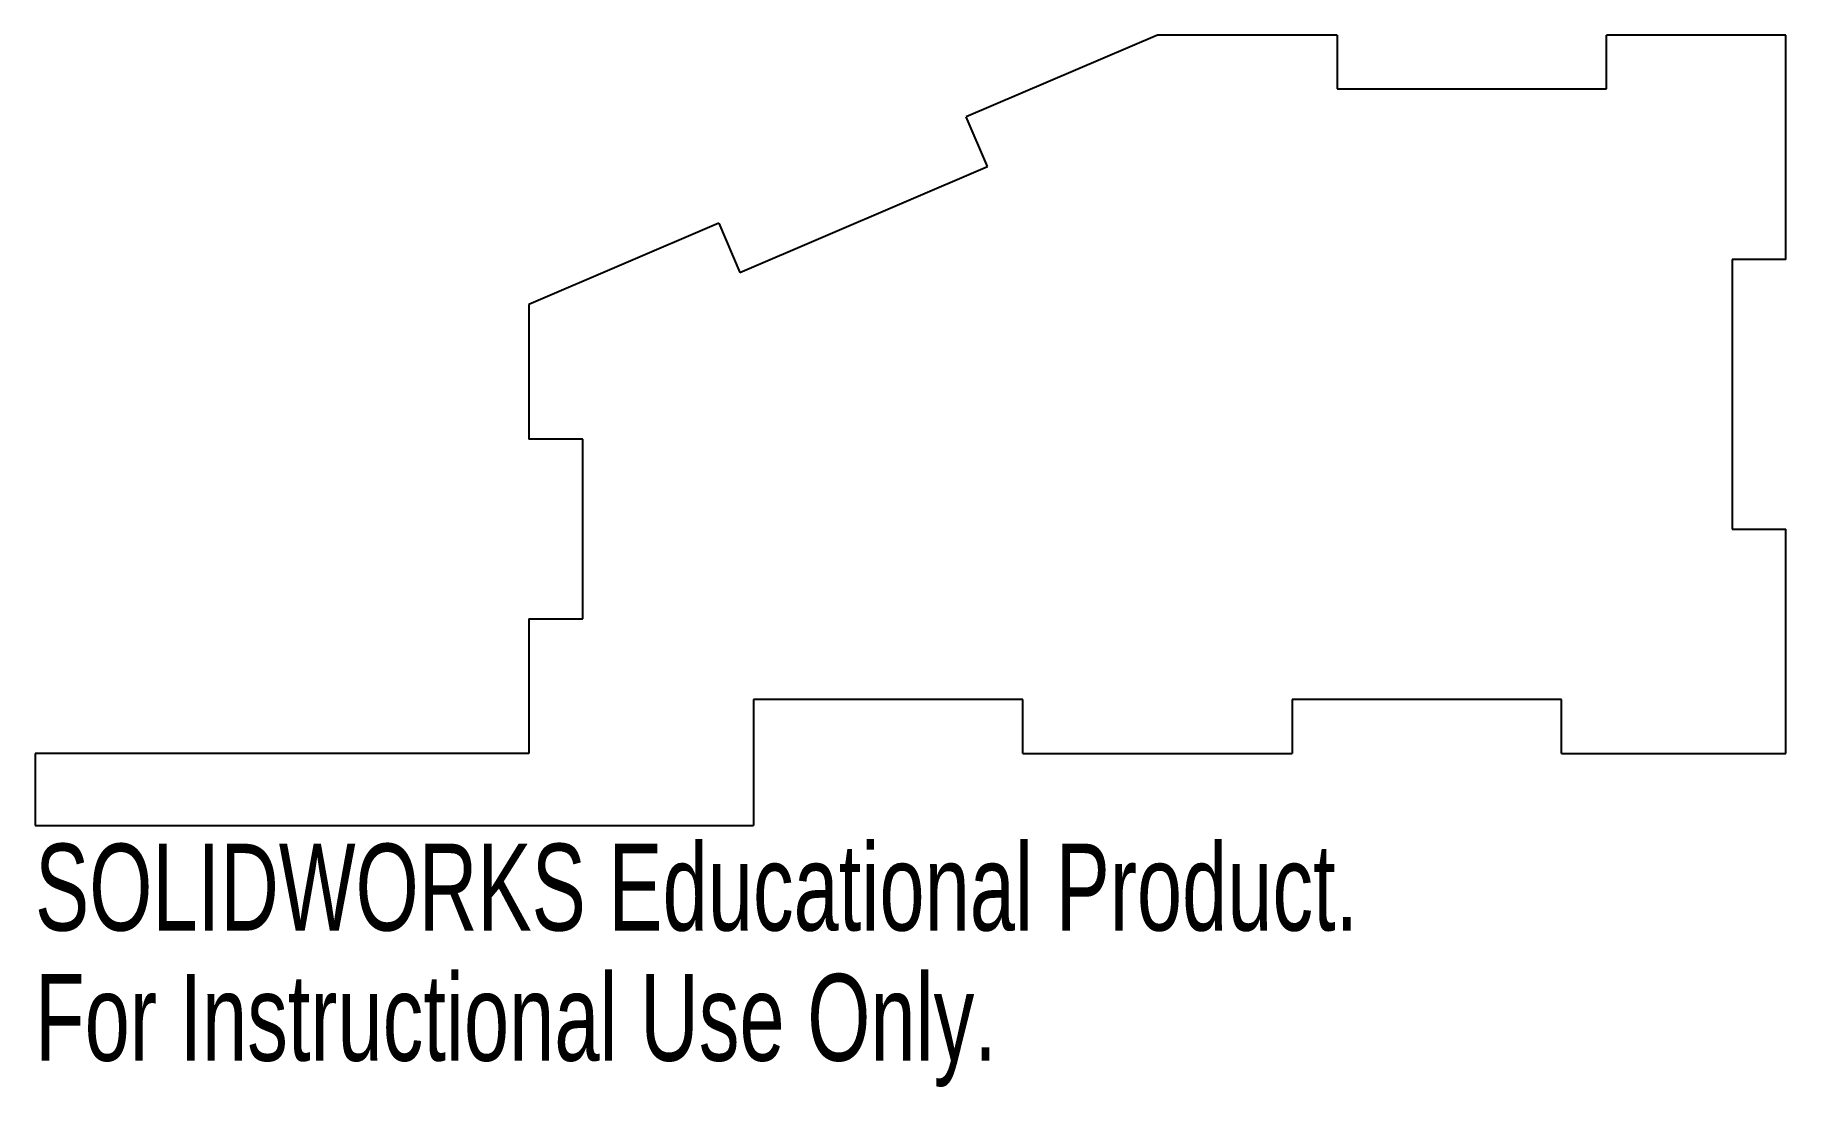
# Model space of a CAD drawing. Header units: millimetres. Extents: x -97.5 to 0, y -18.6 to 40.
import ezdxf

# ---------------------------------------------------------------- set-up
doc = ezdxf.new("R2010")
doc.units = ezdxf.units.MM
doc.styles.add('SLDTEXTSTYLE0', font='TXT', dxfattribs={"width": 0.7})

msp = doc.modelspace()

# ---------------------------------------------------------------- linework, layer by layer
at = {"color": 7, "linetype": 'Continuous', "lineweight": 25}
for p, q in [((-35, 40), (-45.643, 35.439)), ((-25, 40), (-35, 40)), ((-25, 40), (-25, 37)), ((0, 40), (-10, 40)), ((-10, 37), (-10, 40)), ((0, 27.5), (0, 40)), ((-25, 37), (-10, 37)), ((-44.461, 32.681), (-45.643, 35.439)), ((-58.248, 26.773), (-44.461, 32.681)), ((-59.43, 29.53), (-70, 25)), ((-59.43, 29.53), (-58.248, 26.773)), ((-3, 27.5), (-3, 12.5)), ((0, 27.5), (-3, 27.5)), ((-70, 25), (-70, 17.5)), ((-67, 17.5), (-70, 17.5)), ((-67, 7.5), (-67, 17.5)), ((-3, 12.5), (0, 12.5)), ((0, 0), (0, 12.5)), ((-70, 7.5), (-67, 7.5)), ((-70, 7.5), (-70, 0)), ((-57.5, 3), (-57.5, -4)), ((-42.5, 3), (-57.5, 3)), ((-42.5, 0), (-42.5, 3)), ((-27.5, 3), (-27.5, 0)), ((-12.5, 3), (-27.5, 3)), ((-12.5, 0), (-12.5, 3)), ((-70, 0), (-97.5, 0)), ((-97.5, 0), (-97.5, -4)), ((-42.5, 0), (-27.5, 0)), ((-12.5, 0), (0, 0)), ((-97.5, -4), (-57.5, -4))]:
    msp.add_line(p, q, dxfattribs=at)

# ---------------------------------------------------------------- texts
at = {"color": 7, "linetype": 'Continuous', "char_height": 4.83362, "attachment_point": 1, "style": 'SLDTEXTSTYLE0'}
for s, insert in [('SOLIDWORKS Educational Product.', (-97.5, -5.02)), ('For Instructional Use Only.', (-97.5, -12.27))]:
    msp.add_mtext(s, dxfattribs=dict(at, insert=insert))

doc.saveas('drawing.dxf')
